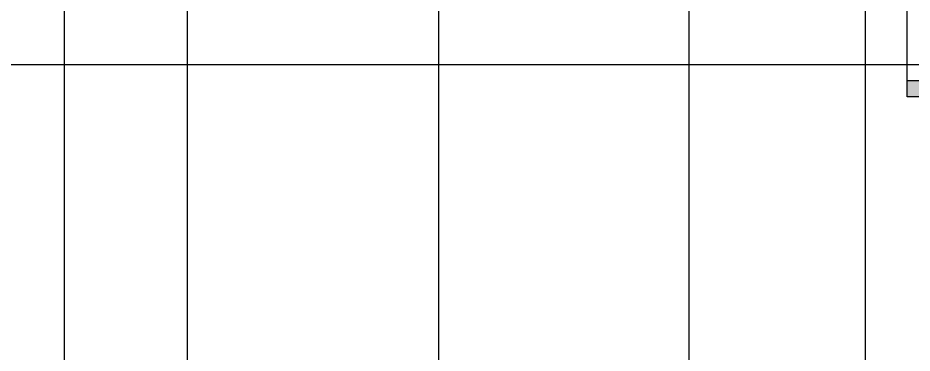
# Model space of a CAD drawing. Header units: millimetres. Extents: x 1772430 to 1864909, y -1443517 to -1381610.
# Drawn here: x 1783275 to 1795846, y -1421795 to -1417087 of the extents above; entities that cross this region are included whole.
import ezdxf

# ---------------------------------------------------------------- set-up
doc = ezdxf.new("R2010")
doc.units = ezdxf.units.MM
doc.header["$LTSCALE"] = 100
doc.header["$MEASUREMENT"] = 0
for name, pattern in [('ACAD_ISO02W100', [15, 12, -3]), ('CENTER2', [28.575, 19.05, -3.175, 3.175, -3.175]), ('CONTINOUS', [0])]:
    doc.linetypes.add(name, pattern=pattern)
doc.layers.add('BEAM-230X600', color=150, linetype='Continuous')
doc.layers.add('STR.COLUMN', color=1, linetype='Continuous')
doc.layers.add('CENTER_LINE', color=8, linetype='CENTER2', lineweight=25)
doc.layers.add('GRID', color=252, linetype='ACAD_ISO02W100', lineweight=9)

# ---------------------------------------------------------------- blocks, each defined once
blk = doc.blocks.new('FIRST FLOOR COLUMNS')
at = {"layer": 'CENTER_LINE', "ltscale": 50}
for p, q in [((115, -42281), (115, 11405)), ((1845, -42281), (1845, 11405)), ((5375, -42282), (5375, 11405)), ((8895, -42203), (8895, 11430)), ((11375, -42203), (11375, 11430)), ((68022, -22110), (-4699, -22110))]:
    blk.add_line(p, q, dxfattribs=at)
blk = doc.blocks.new('COL')
at = {"layer": 'STR.COLUMN', "transparency": 33554687}
h = blk.add_hatch(color=256, dxfattribs=at)
h.dxf.hatch_style = 1
h.paths.add_polyline_path([(1795776, -1422079), (1795776, -1422309), (1796376, -1422309), (1796376, -1422079)])
at = {"layer": 'STR.COLUMN', "color": 5}
blk.add_lwpolyline([(1796376, -1422079), (1796376, -1422309), (1795776, -1422309), (1795776, -1422079), (1796376, -1422079)], close=True, dxfattribs=at)

msp = doc.modelspace()

# ---------------------------------------------------------------- linework, layer by layer
at = {"layer": 'BEAM-230X600', "linetype": 'CONTINOUS', "ltscale": 750}
msp.add_line((1795776.1, -1418194.7), (1795776.1, -1415979.7), dxfattribs=at)

# ---------------------------------------------------------------- block references
at = {"layer": 'GRID'}
msp.add_blockref('FIRST FLOOR COLUMNS', (1783816.1, -1395636.1), dxfattribs=at)
at = {"layer": 'STR.COLUMN'}
msp.add_blockref('COL', (0, 4114.1), dxfattribs=at)

doc.saveas('drawing.dxf')
